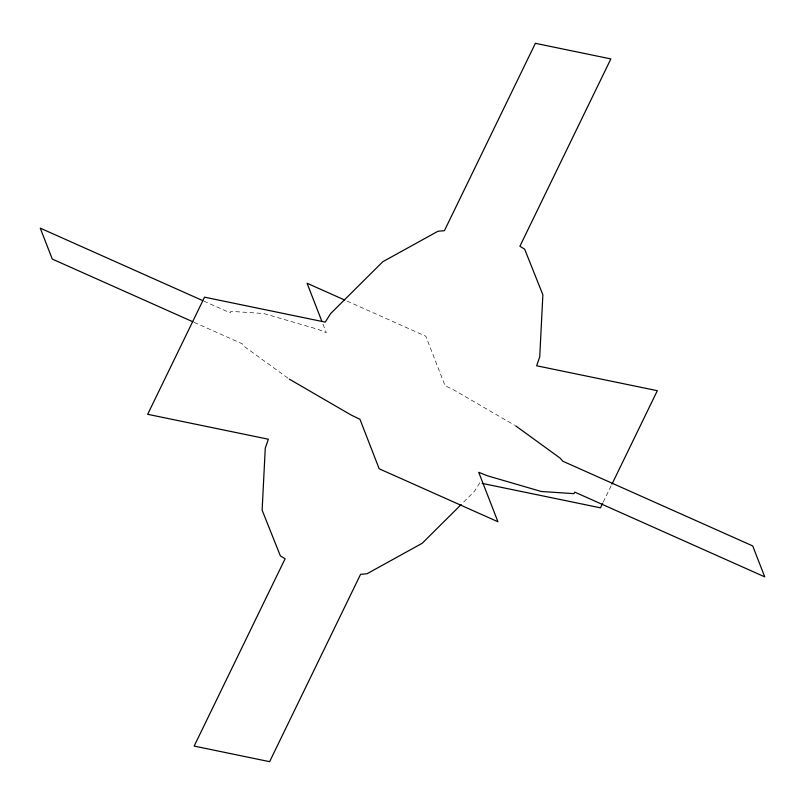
<?xml version="1.0" encoding="UTF-8"?>
<svg xmlns="http://www.w3.org/2000/svg" width="805" height="805" viewBox="0 0 805 805"><rect width="100%" height="100%" fill="white"/><g stroke="black" fill="none" stroke-linecap="round" stroke-linejoin="round"><path stroke-width="0.6" stroke-dasharray="4.03 3.02" d="M603.197 502.189L611.398 485.294M479.76 482.889L474.437 491.332L462.05 503.658M347.025 301.07L425.815 336.218L445.034 385.675L454.01 390.053L514.616 425.251M203.866 301.12L230.18 312.853L231.035 311.344L263.799 313.527L317.683 329.245L326.287 332.707L322.714 323.509M194.146 322.342L242.204 343.785L244.841 346.854L288.291 378.39"/><path stroke-width="1.21" d="M602.653 503.316L600.46 507.824L482.225 483.403M611.951 484.167L657.333 390.697L536.633 365.772L539.732 356.867L542.872 294.801L524.639 249.137L519.889 246.26L610.854 58.916L535.385 43.329L444.42 230.673L437.99 231.236L382.778 261.736L330.563 313.668L325.24 322.111L204.54 297.176L147.667 414.303L268.367 439.228L265.268 448.133L262.128 510.199L280.361 555.863L285.111 558.74L194.146 746.084L269.615 761.671L360.58 574.327L367.01 573.764L422.223 543.264L461.164 504.534M344.741 300.054L307.067 283.249L321.819 321.205M202.719 300.607L40.25 228.137L52.275 259.069L192.999 321.839M289.297 379.125L350.99 414.947L359.966 419.325L379.185 468.782L497.933 521.751L478.713 472.294L487.317 475.755L541.202 491.473L573.965 493.656L574.82 492.147L764.75 576.863L752.725 545.931L562.796 461.215L560.159 458.146L515.703 425.875"/></g></svg>
